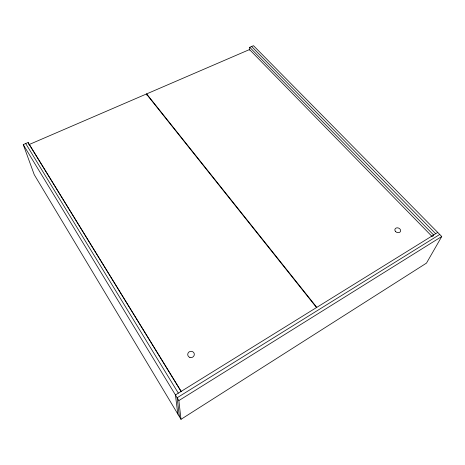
<?xml version="1.0" encoding="UTF-8"?>
<svg xmlns="http://www.w3.org/2000/svg" width="465" height="465" viewBox="0 0 465 465"><rect width="100%" height="100%" fill="white"/><g stroke="black" fill="none" stroke-linecap="round" stroke-linejoin="round"><path stroke-width="0.7" d="M249.536 50.173L249.74 47.296L253.495 45.68L441.75 236.505L426.475 263.12L180.99 419.32L34.236 174.654L23.25 144.603L28.144 142.505L181.21 391.356M432.915 236.267L433.618 234.999L249.74 47.296M180.99 419.32L178.868 400.586L441.75 236.505M439.745 234.47L177.148 397.755L179.391 416.657M437.745 232.442L175.433 394.936L177.804 414.013M146.766 95.052L146.638 93.901L249.531 49.557L432.206 236.633M251.617 46.488L435.682 233.721M146.638 93.901L316.781 307.348M316.508 307.522L146.394 94.006L29.225 144.51L181.088 391.478M25.703 143.551L178.328 393.146M23.25 144.603L178.868 400.586M28.144 142.505L28.871 144.557M395.436 231.378A2.999 2.337 21.8 0 0 400.441 231.558A2.999 2.337 21.8 0 0 397.377 227.815A2.999 2.337 21.8 0 0 395.436 231.378M189.883 357.434A3.319 3.156 -12.1 0 0 194.283 353.842A3.319 3.156 -12.1 0 0 188.9 352.063A3.319 3.156 -12.1 0 0 189.883 357.434"/></g></svg>
